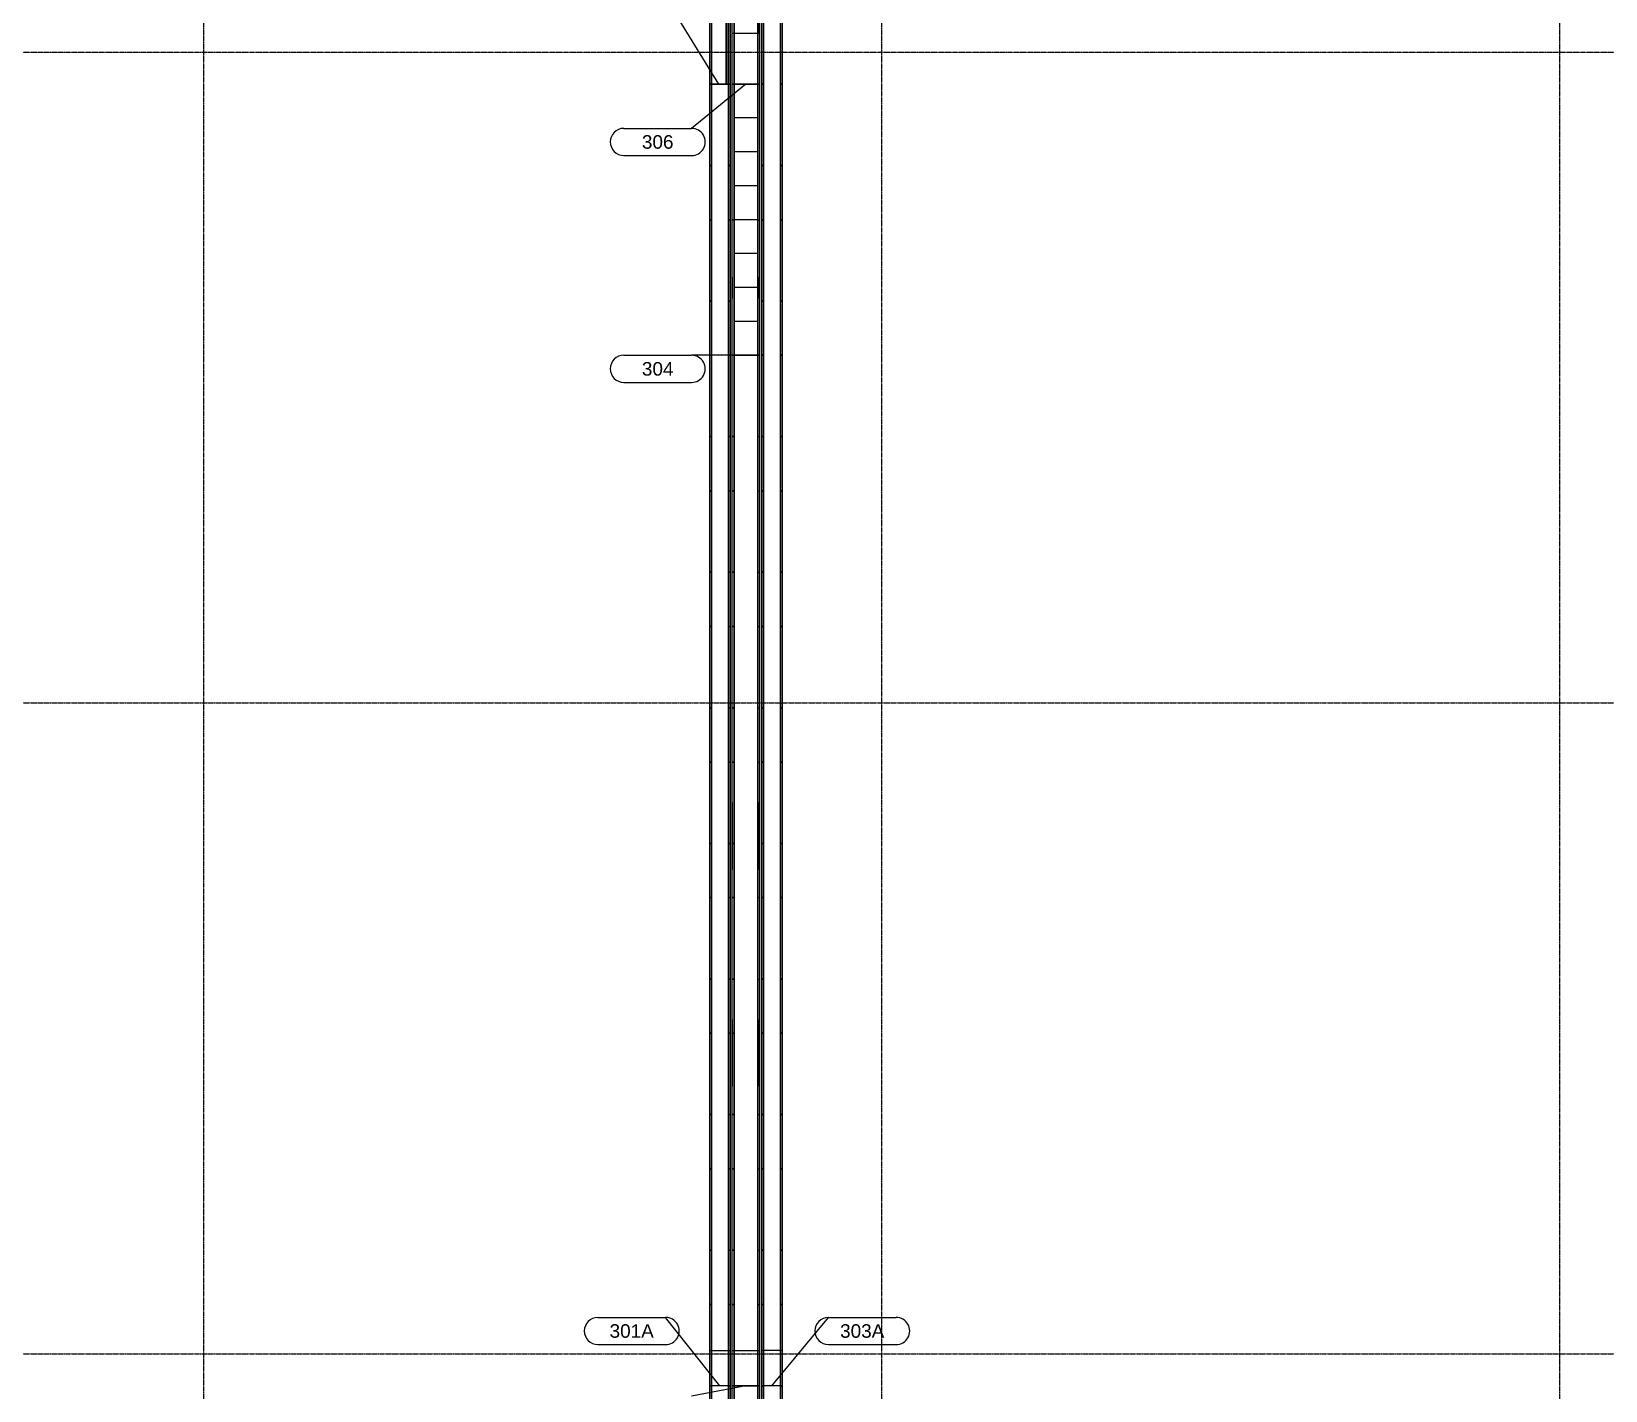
# Model space of a CAD drawing. Header units: inches. Extents: x -21257 to 11444, y 0 to 8704.
# Drawn here: x 1976 to 3369, y 5811 to 7014 of the extents above; entities that cross this region are included whole.
import ezdxf
from ezdxf.enums import TextEntityAlignment as Align

# ---------------------------------------------------------------- set-up
doc = ezdxf.new("R2010")
doc.units = ezdxf.units.IN
doc.header["$MEASUREMENT"] = 0
doc.linetypes.add('CENTER2', pattern=[1.125, 0.75, -0.125, 0.125, -0.125])
for name, color, linetype in [('100-CONV-LAYOUT', 3, 'Continuous'), ('200-CONV-LAYOUT', 4, 'Continuous'), ('300-CONV-LAYOUT', 6, 'Continuous'), ('300-CONV-NUMBERS', 6, 'Continuous'), ('Bldg_Cline', 8, 'CENTER2')]:
    doc.layers.add(name, color=color, linetype=linetype)
doc.styles.get("Standard").update_dxf_attribs({"font": 'helvl.shx'})

# ---------------------------------------------------------------- blocks, each defined once
blk = doc.blocks.new('DCBLOCK')
at = {"linetype": 'Continuous'}
for p, q in [((-0.625, 0), (0, 0)), ((-0.625, -0.25), (0, -0.25))]:
    blk.add_line(p, q, dxfattribs=at)
for centre, start, end in [((-0.625, -0.125), 90, 269.9999), ((0, -0.125), 269.9999, 90)]:
    blk.add_arc(centre, 0.125, start, end)
blk.add_attdef('FORTNAITEM', text='', height=0.125).set_placement((-0.313, -0.125), align=Align.MIDDLE_CENTER)
at = {"flags": 1}
blk.add_attdef('SERIALNUM', (-0.625, -0.344), '', height=0.125, dxfattribs=at)
blk = doc.blocks.new('Promise-US15-100330-00-10-003 Bldg Colums')
at = {"layer": 'Bldg_Cline'}
for p, q in [((1200, 7192), (1200, 8)), ((1800, 7192), (1800, 8)), ((2400, 7192), (2400, 8)), ((72, 6480), (6000, 6480)), ((72, 5904), (6000, 5904)), ((72, 5328), (6000, 5328))]:
    blk.add_line(p, q, dxfattribs=at)

msp = doc.modelspace()

# ---------------------------------------------------------------- linework, layer by layer
at = {"layer": '100-CONV-LAYOUT', "linetype": 'Continuous'}
for p, q in [((2596.1, 6967.2, 30), (2597.6, 6967.2, 30)), ((2597.6, 6967.2, 23.5), (2596.1, 6967.2, 23.5)), ((2597.6, 6967.2, 30), (2597.6, 6967.2, 23.5)), ((2618.6, 6967.2, 30), (2620.1, 6967.2, 30)), ((2618.6, 6967.2, 30), (2618.6, 6967.2, 23.5)), ((2618.6, 6967.2, 23.5), (2620.1, 6967.2, 23.5)), ((2596.1, 6847.2, 30), (2597.6, 6847.2, 30)), ((2597.6, 6847.2, 23.5), (2596.1, 6847.2, 23.5)), ((2597.6, 6847.2, 30), (2597.6, 6847.2, 23.5)), ((2618.6, 6847.2, 30), (2620.1, 6847.2, 30)), ((2618.6, 6847.2, 30), (2618.6, 6847.2, 23.5)), ((2618.6, 6847.2, 23.5), (2620.1, 6847.2, 23.5)), ((2596.1, 6727.2, 30), (2597.6, 6727.2, 30)), ((2597.6, 6727.2, 23.5), (2596.1, 6727.2, 23.5)), ((2597.6, 6727.2, 30), (2597.6, 6727.2, 23.5)), ((2618.6, 6727.2, 30), (2620.1, 6727.2, 30)), ((2618.6, 6727.2, 30), (2618.6, 6727.2, 23.5)), ((2618.6, 6727.2, 23.5), (2620.1, 6727.2, 23.5)), ((2596.1, 6607.2, 30), (2597.6, 6607.2, 30)), ((2597.6, 6607.2, 23.5), (2596.1, 6607.2, 23.5)), ((2597.6, 6607.2, 30), (2597.6, 6607.2, 23.5)), ((2618.6, 6607.2, 30), (2620.1, 6607.2, 30)), ((2618.6, 6607.2, 30), (2618.6, 6607.2, 23.5)), ((2618.6, 6607.2, 23.5), (2620.1, 6607.2, 23.5)), ((2596.1, 6487.2, 30), (2597.6, 6487.2, 30)), ((2597.6, 6487.2, 23.5), (2596.1, 6487.2, 23.5)), ((2597.6, 6487.2, 30), (2597.6, 6487.2, 23.5)), ((2618.6, 6487.2, 30), (2620.1, 6487.2, 30)), ((2618.6, 6487.2, 30), (2618.6, 6487.2, 23.5)), ((2618.6, 6487.2, 23.5), (2620.1, 6487.2, 23.5)), ((2596.1, 6367.2, 30), (2597.6, 6367.2, 30)), ((2597.6, 6367.2, 23.5), (2596.1, 6367.2, 23.5)), ((2597.6, 6367.2, 30), (2597.6, 6367.2, 23.5)), ((2618.6, 6367.2, 30), (2620.1, 6367.2, 30)), ((2618.6, 6367.2, 30), (2618.6, 6367.2, 23.5)), ((2618.6, 6367.2, 23.5), (2620.1, 6367.2, 23.5)), ((2596.1, 6247.2, 30), (2597.6, 6247.2, 30)), ((2597.6, 6247.2, 23.5), (2596.1, 6247.2, 23.5)), ((2597.6, 6247.2, 30), (2597.6, 6247.2, 23.5)), ((2618.6, 6247.2, 30), (2620.1, 6247.2, 30)), ((2618.6, 6247.2, 30), (2618.6, 6247.2, 23.5)), ((2618.6, 6247.2, 23.5), (2620.1, 6247.2, 23.5)), ((2596.1, 6127.2, 30), (2597.6, 6127.2, 30)), ((2597.6, 6127.2, 23.5), (2596.1, 6127.2, 23.5)), ((2597.6, 6127.2, 30), (2597.6, 6127.2, 23.5)), ((2618.6, 6127.2, 30), (2620.1, 6127.2, 30)), ((2618.6, 6127.2, 30), (2618.6, 6127.2, 23.5)), ((2618.6, 6127.2, 23.5), (2620.1, 6127.2, 23.5)), ((2596.1, 6007.2, 30), (2597.6, 6007.2, 30)), ((2597.6, 6007.2, 23.5), (2596.1, 6007.2, 23.5)), ((2597.6, 6007.2, 30), (2597.6, 6007.2, 23.5)), ((2618.6, 6007.2, 30), (2620.1, 6007.2, 30)), ((2618.6, 6007.2, 30), (2618.6, 6007.2, 23.5)), ((2618.6, 6007.2, 23.5), (2620.1, 6007.2, 23.5)), ((2596.1, 5887.2, 30), (2597.6, 5887.2, 30)), ((2597.6, 5887.2, 23.5), (2596.1, 5887.2, 23.5)), ((2597.6, 5887.2, 30), (2597.6, 5887.2, 23.5)), ((2618.6, 5887.2, 30), (2620.1, 5887.2, 30)), ((2618.6, 5887.2, 30), (2618.6, 5887.2, 23.5)), ((2618.6, 5887.2, 23.5), (2620.1, 5887.2, 23.5))]:
    msp.add_line(p, q, dxfattribs=at)
at = {"layer": '100-CONV-LAYOUT'}
for points in [[(2596.1, 5527.2, 23.5), (2596.1, 7207.2, 23.5), (2597.6, 7207.2, 23.5), (2597.6, 5527.2, 23.5)], [(2596.1, 5527.2, 30), (2596.1, 7207.2, 30), (2597.6, 7207.2, 30), (2597.6, 5527.2, 30)], [(2597.6, 5527.2, 30), (2597.6, 7207.2, 30), (2618.6, 7207.2, 30), (2618.6, 5527.2, 30)], [(2597.6, 5527.2, 30), (2597.6, 7207.2, 30), (2597.6, 7207.2, 23.5), (2597.6, 5527.2, 23.5)], [(2618.6, 5527.2, 30), (2618.6, 7207.2, 30), (2618.6, 7207.2, 23.5), (2618.6, 5527.2, 23.5)], [(2618.6, 5527.2, 23.5), (2618.6, 7207.2, 23.5), (2620.1, 7207.2, 23.5), (2620.1, 5527.2, 23.5)], [(2618.6, 5527.2, 30), (2618.6, 7207.2, 30), (2620.1, 7207.2, 30), (2620.1, 5527.2, 30)], [(2576.1, 3847.2, 26.5), (2576.1, 7183.2, 26.5), (2577.6, 7183.2, 26.5), (2577.6, 3847.2, 26.5)], [(2576.1, 3847.2, 30), (2576.1, 7183.2, 30), (2577.6, 7183.2, 30), (2577.6, 3847.2, 30)], [(2577.6, 3847.2, 30), (2577.6, 7183.2, 30), (2592.6, 7183.2, 30), (2592.6, 3847.2, 30)], [(2577.6, 3847.2, 30), (2577.6, 7183.2, 30), (2577.6, 7183.2, 26.5), (2577.6, 3847.2, 26.5)], [(2592.6, 3847.2, 30), (2592.6, 7183.2, 30), (2592.6, 7183.2, 26.5), (2592.6, 3847.2, 26.5)], [(2592.6, 3847.2, 26.5), (2592.6, 7183.2, 26.5), (2594.1, 7183.2, 26.5), (2594.1, 3847.2, 26.5)], [(2592.6, 3847.2, 30), (2592.6, 7183.2, 30), (2594.1, 7183.2, 30), (2594.1, 3847.2, 30)], [(2622.1, 3847.2, 26.5), (2622.1, 7183.2, 26.5), (2623.6, 7183.2, 26.5), (2623.6, 3847.2, 26.5)], [(2622.1, 3847.2, 30), (2622.1, 7183.2, 30), (2623.6, 7183.2, 30), (2623.6, 3847.2, 30)], [(2623.6, 3847.2, 30), (2623.6, 7183.2, 30), (2638.6, 7183.2, 30), (2638.6, 3847.2, 30)], [(2623.6, 3847.2, 30), (2623.6, 7183.2, 30), (2623.6, 7183.2, 26.5), (2623.6, 3847.2, 26.5)], [(2638.6, 3847.2, 30), (2638.6, 7183.2, 30), (2638.6, 7183.2, 26.5), (2638.6, 3847.2, 26.5)], [(2638.6, 3847.2, 26.5), (2638.6, 7183.2, 26.5), (2640.1, 7183.2, 26.5), (2640.1, 3847.2, 26.5)], [(2638.6, 3847.2, 30), (2638.6, 7183.2, 30), (2640.1, 7183.2, 30), (2640.1, 3847.2, 30)], [(2576.1, 6967.2, 30), (2576.1, 6967.2, 26.5), (2577.6, 6967.2, 26.5), (2577.6, 6967.2, 30)], [(2592.6, 6967.2, 30), (2592.6, 6967.2, 26.5), (2594.1, 6967.2, 26.5), (2594.1, 6967.2, 30)], [(2622.1, 6967.2, 30), (2622.1, 6967.2, 26.5), (2623.6, 6967.2, 26.5), (2623.6, 6967.2, 30)], [(2638.6, 6967.2, 30), (2638.6, 6967.2, 26.5), (2640.1, 6967.2, 26.5), (2640.1, 6967.2, 30)], [(2576.1, 6847.2, 30), (2576.1, 6847.2, 26.5), (2577.6, 6847.2, 26.5), (2577.6, 6847.2, 30)], [(2592.6, 6847.2, 30), (2592.6, 6847.2, 26.5), (2594.1, 6847.2, 26.5), (2594.1, 6847.2, 30)], [(2622.1, 6847.2, 30), (2622.1, 6847.2, 26.5), (2623.6, 6847.2, 26.5), (2623.6, 6847.2, 30)], [(2638.6, 6847.2, 30), (2638.6, 6847.2, 26.5), (2640.1, 6847.2, 26.5), (2640.1, 6847.2, 30)], [(2576.1, 6727.2, 30), (2576.1, 6727.2, 26.5), (2577.6, 6727.2, 26.5), (2577.6, 6727.2, 30)], [(2592.6, 6727.2, 30), (2592.6, 6727.2, 26.5), (2594.1, 6727.2, 26.5), (2594.1, 6727.2, 30)], [(2622.1, 6727.2, 30), (2622.1, 6727.2, 26.5), (2623.6, 6727.2, 26.5), (2623.6, 6727.2, 30)], [(2638.6, 6727.2, 30), (2638.6, 6727.2, 26.5), (2640.1, 6727.2, 26.5), (2640.1, 6727.2, 30)], [(2576.1, 6607.2, 30), (2576.1, 6607.2, 26.5), (2577.6, 6607.2, 26.5), (2577.6, 6607.2, 30)], [(2592.6, 6607.2, 30), (2592.6, 6607.2, 26.5), (2594.1, 6607.2, 26.5), (2594.1, 6607.2, 30)], [(2622.1, 6607.2, 30), (2622.1, 6607.2, 26.5), (2623.6, 6607.2, 26.5), (2623.6, 6607.2, 30)], [(2638.6, 6607.2, 30), (2638.6, 6607.2, 26.5), (2640.1, 6607.2, 26.5), (2640.1, 6607.2, 30)], [(2576.1, 6487.2, 30), (2576.1, 6487.2, 26.5), (2577.6, 6487.2, 26.5), (2577.6, 6487.2, 30)], [(2592.6, 6487.2, 30), (2592.6, 6487.2, 26.5), (2594.1, 6487.2, 26.5), (2594.1, 6487.2, 30)], [(2622.1, 6487.2, 30), (2622.1, 6487.2, 26.5), (2623.6, 6487.2, 26.5), (2623.6, 6487.2, 30)], [(2638.6, 6487.2, 30), (2638.6, 6487.2, 26.5), (2640.1, 6487.2, 26.5), (2640.1, 6487.2, 30)], [(2576.1, 6367.2, 30), (2576.1, 6367.2, 26.5), (2577.6, 6367.2, 26.5), (2577.6, 6367.2, 30)], [(2592.6, 6367.2, 30), (2592.6, 6367.2, 26.5), (2594.1, 6367.2, 26.5), (2594.1, 6367.2, 30)], [(2622.1, 6367.2, 30), (2622.1, 6367.2, 26.5), (2623.6, 6367.2, 26.5), (2623.6, 6367.2, 30)], [(2638.6, 6367.2, 30), (2638.6, 6367.2, 26.5), (2640.1, 6367.2, 26.5), (2640.1, 6367.2, 30)], [(2576.1, 6247.2, 30), (2576.1, 6247.2, 26.5), (2577.6, 6247.2, 26.5), (2577.6, 6247.2, 30)], [(2592.6, 6247.2, 30), (2592.6, 6247.2, 26.5), (2594.1, 6247.2, 26.5), (2594.1, 6247.2, 30)], [(2622.1, 6247.2, 30), (2622.1, 6247.2, 26.5), (2623.6, 6247.2, 26.5), (2623.6, 6247.2, 30)], [(2638.6, 6247.2, 30), (2638.6, 6247.2, 26.5), (2640.1, 6247.2, 26.5), (2640.1, 6247.2, 30)], [(2576.1, 6127.2, 30), (2576.1, 6127.2, 26.5), (2577.6, 6127.2, 26.5), (2577.6, 6127.2, 30)], [(2592.6, 6127.2, 30), (2592.6, 6127.2, 26.5), (2594.1, 6127.2, 26.5), (2594.1, 6127.2, 30)], [(2622.1, 6127.2, 30), (2622.1, 6127.2, 26.5), (2623.6, 6127.2, 26.5), (2623.6, 6127.2, 30)], [(2638.6, 6127.2, 30), (2638.6, 6127.2, 26.5), (2640.1, 6127.2, 26.5), (2640.1, 6127.2, 30)], [(2576.1, 6007.2, 30), (2576.1, 6007.2, 26.5), (2577.6, 6007.2, 26.5), (2577.6, 6007.2, 30)], [(2592.6, 6007.2, 30), (2592.6, 6007.2, 26.5), (2594.1, 6007.2, 26.5), (2594.1, 6007.2, 30)], [(2622.1, 6007.2, 30), (2622.1, 6007.2, 26.5), (2623.6, 6007.2, 26.5), (2623.6, 6007.2, 30)], [(2638.6, 6007.2, 30), (2638.6, 6007.2, 26.5), (2640.1, 6007.2, 26.5), (2640.1, 6007.2, 30)], [(2576.1, 5887.2, 30), (2576.1, 5887.2, 26.5), (2577.6, 5887.2, 26.5), (2577.6, 5887.2, 30)], [(2592.6, 5887.2, 30), (2592.6, 5887.2, 26.5), (2594.1, 5887.2, 26.5), (2594.1, 5887.2, 30)], [(2622.1, 5887.2, 30), (2622.1, 5887.2, 26.5), (2623.6, 5887.2, 26.5), (2623.6, 5887.2, 30)], [(2638.6, 5887.2, 30), (2638.6, 5887.2, 26.5), (2640.1, 5887.2, 26.5), (2640.1, 5887.2, 30)]]:
    msp.add_3dface(points, dxfattribs=at)
at = {"layer": '200-CONV-LAYOUT', "linetype": 'Continuous'}
for p, q in [((2596.1, 6967.2, 138), (2597.6, 6967.2, 138)), ((2597.6, 6967.2, 131.5), (2596.1, 6967.2, 131.5)), ((2597.6, 6967.2, 138), (2597.6, 6967.2, 131.5)), ((2618.6, 6967.2, 138), (2620.1, 6967.2, 138)), ((2618.6, 6967.2, 138), (2618.6, 6967.2, 131.5)), ((2618.6, 6967.2, 131.5), (2620.1, 6967.2, 131.5)), ((2596.1, 6847.2, 138), (2597.6, 6847.2, 138)), ((2597.6, 6847.2, 131.5), (2596.1, 6847.2, 131.5)), ((2597.6, 6847.2, 138), (2597.6, 6847.2, 131.5)), ((2618.6, 6847.2, 138), (2620.1, 6847.2, 138)), ((2618.6, 6847.2, 138), (2618.6, 6847.2, 131.5)), ((2618.6, 6847.2, 131.5), (2620.1, 6847.2, 131.5)), ((2596.1, 6727.2, 138), (2597.6, 6727.2, 138)), ((2597.6, 6727.2, 131.5), (2596.1, 6727.2, 131.5)), ((2597.6, 6727.2, 138), (2597.6, 6727.2, 131.5)), ((2618.6, 6727.2, 138), (2620.1, 6727.2, 138)), ((2618.6, 6727.2, 138), (2618.6, 6727.2, 131.5)), ((2618.6, 6727.2, 131.5), (2620.1, 6727.2, 131.5)), ((2596.1, 6607.2, 138), (2597.6, 6607.2, 138)), ((2597.6, 6607.2, 131.5), (2596.1, 6607.2, 131.5)), ((2597.6, 6607.2, 138), (2597.6, 6607.2, 131.5)), ((2618.6, 6607.2, 138), (2620.1, 6607.2, 138)), ((2618.6, 6607.2, 138), (2618.6, 6607.2, 131.5)), ((2618.6, 6607.2, 131.5), (2620.1, 6607.2, 131.5)), ((2596.1, 6487.2, 138), (2597.6, 6487.2, 138)), ((2597.6, 6487.2, 131.5), (2596.1, 6487.2, 131.5)), ((2597.6, 6487.2, 138), (2597.6, 6487.2, 131.5)), ((2618.6, 6487.2, 138), (2620.1, 6487.2, 138)), ((2618.6, 6487.2, 138), (2618.6, 6487.2, 131.5)), ((2618.6, 6487.2, 131.5), (2620.1, 6487.2, 131.5)), ((2596.1, 6367.2, 138), (2597.6, 6367.2, 138)), ((2597.6, 6367.2, 131.5), (2596.1, 6367.2, 131.5)), ((2597.6, 6367.2, 138), (2597.6, 6367.2, 131.5)), ((2618.6, 6367.2, 138), (2620.1, 6367.2, 138)), ((2618.6, 6367.2, 138), (2618.6, 6367.2, 131.5)), ((2618.6, 6367.2, 131.5), (2620.1, 6367.2, 131.5)), ((2596.1, 6247.2, 138), (2597.6, 6247.2, 138)), ((2597.6, 6247.2, 131.5), (2596.1, 6247.2, 131.5)), ((2597.6, 6247.2, 138), (2597.6, 6247.2, 131.5)), ((2618.6, 6247.2, 138), (2620.1, 6247.2, 138)), ((2618.6, 6247.2, 138), (2618.6, 6247.2, 131.5)), ((2618.6, 6247.2, 131.5), (2620.1, 6247.2, 131.5)), ((2596.1, 6127.2, 138), (2597.6, 6127.2, 138)), ((2597.6, 6127.2, 131.5), (2596.1, 6127.2, 131.5)), ((2597.6, 6127.2, 138), (2597.6, 6127.2, 131.5)), ((2618.6, 6127.2, 138), (2620.1, 6127.2, 138)), ((2618.6, 6127.2, 138), (2618.6, 6127.2, 131.5)), ((2618.6, 6127.2, 131.5), (2620.1, 6127.2, 131.5)), ((2596.1, 6007.2, 138), (2597.6, 6007.2, 138)), ((2597.6, 6007.2, 131.5), (2596.1, 6007.2, 131.5)), ((2597.6, 6007.2, 138), (2597.6, 6007.2, 131.5)), ((2618.6, 6007.2, 138), (2620.1, 6007.2, 138)), ((2618.6, 6007.2, 138), (2618.6, 6007.2, 131.5)), ((2618.6, 6007.2, 131.5), (2620.1, 6007.2, 131.5)), ((2596.1, 5887.2, 138), (2597.6, 5887.2, 138)), ((2597.6, 5887.2, 131.5), (2596.1, 5887.2, 131.5)), ((2597.6, 5887.2, 138), (2597.6, 5887.2, 131.5)), ((2618.6, 5887.2, 138), (2620.1, 5887.2, 138)), ((2618.6, 5887.2, 138), (2618.6, 5887.2, 131.5)), ((2618.6, 5887.2, 131.5), (2620.1, 5887.2, 131.5))]:
    msp.add_line(p, q, dxfattribs=at)
at = {"layer": '200-CONV-LAYOUT'}
for points in [[(2596.1, 5527.2, 131.5), (2596.1, 7207.2, 131.5), (2597.6, 7207.2, 131.5), (2597.6, 5527.2, 131.5)], [(2596.1, 5527.2, 138), (2596.1, 7207.2, 138), (2597.6, 7207.2, 138), (2597.6, 5527.2, 138)], [(2597.6, 5527.2, 138), (2597.6, 7207.2, 138), (2618.6, 7207.2, 138), (2618.6, 5527.2, 138)], [(2597.6, 5527.2, 138), (2597.6, 7207.2, 138), (2597.6, 7207.2, 131.5), (2597.6, 5527.2, 131.5)], [(2618.6, 5527.2, 138), (2618.6, 7207.2, 138), (2618.6, 7207.2, 131.5), (2618.6, 5527.2, 131.5)], [(2618.6, 5527.2, 131.5), (2618.6, 7207.2, 131.5), (2620.1, 7207.2, 131.5), (2620.1, 5527.2, 131.5)], [(2618.6, 5527.2, 138), (2618.6, 7207.2, 138), (2620.1, 7207.2, 138), (2620.1, 5527.2, 138)], [(2576.1, 3847.2, 134.5), (2576.1, 7183.2, 134.5), (2577.6, 7183.2, 134.5), (2577.6, 3847.2, 134.5)], [(2576.1, 3847.2, 138), (2576.1, 7183.2, 138), (2577.6, 7183.2, 138), (2577.6, 3847.2, 138)], [(2577.6, 3847.2, 138), (2577.6, 7183.2, 138), (2592.6, 7183.2, 138), (2592.6, 3847.2, 138)], [(2577.6, 3847.2, 138), (2577.6, 7183.2, 138), (2577.6, 7183.2, 134.5), (2577.6, 3847.2, 134.5)], [(2592.6, 3847.2, 138), (2592.6, 7183.2, 138), (2592.6, 7183.2, 134.5), (2592.6, 3847.2, 134.5)], [(2592.6, 3847.2, 134.5), (2592.6, 7183.2, 134.5), (2594.1, 7183.2, 134.5), (2594.1, 3847.2, 134.5)], [(2592.6, 3847.2, 138), (2592.6, 7183.2, 138), (2594.1, 7183.2, 138), (2594.1, 3847.2, 138)], [(2622.1, 3847.2, 134.5), (2622.1, 7183.2, 134.5), (2623.6, 7183.2, 134.5), (2623.6, 3847.2, 134.5)], [(2622.1, 3847.2, 138), (2622.1, 7183.2, 138), (2623.6, 7183.2, 138), (2623.6, 3847.2, 138)], [(2623.6, 3847.2, 138), (2623.6, 7183.2, 138), (2638.6, 7183.2, 138), (2638.6, 3847.2, 138)], [(2623.6, 3847.2, 138), (2623.6, 7183.2, 138), (2623.6, 7183.2, 134.5), (2623.6, 3847.2, 134.5)], [(2638.6, 3847.2, 138), (2638.6, 7183.2, 138), (2638.6, 7183.2, 134.5), (2638.6, 3847.2, 134.5)], [(2638.6, 3847.2, 134.5), (2638.6, 7183.2, 134.5), (2640.1, 7183.2, 134.5), (2640.1, 3847.2, 134.5)], [(2638.6, 3847.2, 138), (2638.6, 7183.2, 138), (2640.1, 7183.2, 138), (2640.1, 3847.2, 138)], [(2576.1, 6967.2, 138), (2576.1, 6967.2, 134.5), (2577.6, 6967.2, 134.5), (2577.6, 6967.2, 138)], [(2592.6, 6967.2, 138), (2592.6, 6967.2, 134.5), (2594.1, 6967.2, 134.5), (2594.1, 6967.2, 138)], [(2622.1, 6967.2, 138), (2622.1, 6967.2, 134.5), (2623.6, 6967.2, 134.5), (2623.6, 6967.2, 138)], [(2638.6, 6967.2, 138), (2638.6, 6967.2, 134.5), (2640.1, 6967.2, 134.5), (2640.1, 6967.2, 138)], [(2576.1, 6847.2, 138), (2576.1, 6847.2, 134.5), (2577.6, 6847.2, 134.5), (2577.6, 6847.2, 138)], [(2592.6, 6847.2, 138), (2592.6, 6847.2, 134.5), (2594.1, 6847.2, 134.5), (2594.1, 6847.2, 138)], [(2622.1, 6847.2, 138), (2622.1, 6847.2, 134.5), (2623.6, 6847.2, 134.5), (2623.6, 6847.2, 138)], [(2638.6, 6847.2, 138), (2638.6, 6847.2, 134.5), (2640.1, 6847.2, 134.5), (2640.1, 6847.2, 138)], [(2576.1, 6727.2, 138), (2576.1, 6727.2, 134.5), (2577.6, 6727.2, 134.5), (2577.6, 6727.2, 138)], [(2592.6, 6727.2, 138), (2592.6, 6727.2, 134.5), (2594.1, 6727.2, 134.5), (2594.1, 6727.2, 138)], [(2622.1, 6727.2, 138), (2622.1, 6727.2, 134.5), (2623.6, 6727.2, 134.5), (2623.6, 6727.2, 138)], [(2638.6, 6727.2, 138), (2638.6, 6727.2, 134.5), (2640.1, 6727.2, 134.5), (2640.1, 6727.2, 138)], [(2576.1, 6607.2, 138), (2576.1, 6607.2, 134.5), (2577.6, 6607.2, 134.5), (2577.6, 6607.2, 138)], [(2592.6, 6607.2, 138), (2592.6, 6607.2, 134.5), (2594.1, 6607.2, 134.5), (2594.1, 6607.2, 138)], [(2622.1, 6607.2, 138), (2622.1, 6607.2, 134.5), (2623.6, 6607.2, 134.5), (2623.6, 6607.2, 138)], [(2638.6, 6607.2, 138), (2638.6, 6607.2, 134.5), (2640.1, 6607.2, 134.5), (2640.1, 6607.2, 138)], [(2576.1, 6487.2, 138), (2576.1, 6487.2, 134.5), (2577.6, 6487.2, 134.5), (2577.6, 6487.2, 138)], [(2592.6, 6487.2, 138), (2592.6, 6487.2, 134.5), (2594.1, 6487.2, 134.5), (2594.1, 6487.2, 138)], [(2622.1, 6487.2, 138), (2622.1, 6487.2, 134.5), (2623.6, 6487.2, 134.5), (2623.6, 6487.2, 138)], [(2638.6, 6487.2, 138), (2638.6, 6487.2, 134.5), (2640.1, 6487.2, 134.5), (2640.1, 6487.2, 138)], [(2576.1, 6367.2, 138), (2576.1, 6367.2, 134.5), (2577.6, 6367.2, 134.5), (2577.6, 6367.2, 138)], [(2592.6, 6367.2, 138), (2592.6, 6367.2, 134.5), (2594.1, 6367.2, 134.5), (2594.1, 6367.2, 138)], [(2622.1, 6367.2, 138), (2622.1, 6367.2, 134.5), (2623.6, 6367.2, 134.5), (2623.6, 6367.2, 138)], [(2638.6, 6367.2, 138), (2638.6, 6367.2, 134.5), (2640.1, 6367.2, 134.5), (2640.1, 6367.2, 138)], [(2596.1, 6331.5, 131.5), (2596.1, 6331.5, 119.2), (2596.1, 6293.2, 119.2), (2596.1, 6293.2, 131.5)], [(2620.1, 6331.5, 131.5), (2620.1, 6331.5, 119.2), (2620.1, 6293.2, 119.2), (2620.1, 6293.2, 131.5)], [(2596.1, 6293.2, 131.5), (2596.1, 6293.2, 119.2), (2596.1, 6272.2, 131.5), (2596.1, 6293.2, 131.5)], [(2620.1, 6293.2, 131.5), (2620.1, 6293.2, 119.2), (2620.1, 6272.2, 131.5), (2620.1, 6293.2, 131.5)], [(2576.1, 6247.2, 138), (2576.1, 6247.2, 134.5), (2577.6, 6247.2, 134.5), (2577.6, 6247.2, 138)], [(2592.6, 6247.2, 138), (2592.6, 6247.2, 134.5), (2594.1, 6247.2, 134.5), (2594.1, 6247.2, 138)], [(2622.1, 6247.2, 138), (2622.1, 6247.2, 134.5), (2623.6, 6247.2, 134.5), (2623.6, 6247.2, 138)], [(2638.6, 6247.2, 138), (2638.6, 6247.2, 134.5), (2640.1, 6247.2, 134.5), (2640.1, 6247.2, 138)], [(2576.1, 6127.2, 138), (2576.1, 6127.2, 134.5), (2577.6, 6127.2, 134.5), (2577.6, 6127.2, 138)], [(2592.6, 6127.2, 138), (2592.6, 6127.2, 134.5), (2594.1, 6127.2, 134.5), (2594.1, 6127.2, 138)], [(2622.1, 6127.2, 138), (2622.1, 6127.2, 134.5), (2623.6, 6127.2, 134.5), (2623.6, 6127.2, 138)], [(2638.6, 6127.2, 138), (2638.6, 6127.2, 134.5), (2640.1, 6127.2, 134.5), (2640.1, 6127.2, 138)], [(2576.1, 6007.2, 138), (2576.1, 6007.2, 134.5), (2577.6, 6007.2, 134.5), (2577.6, 6007.2, 138)], [(2592.6, 6007.2, 138), (2592.6, 6007.2, 134.5), (2594.1, 6007.2, 134.5), (2594.1, 6007.2, 138)], [(2622.1, 6007.2, 138), (2622.1, 6007.2, 134.5), (2623.6, 6007.2, 134.5), (2623.6, 6007.2, 138)], [(2638.6, 6007.2, 138), (2638.6, 6007.2, 134.5), (2640.1, 6007.2, 134.5), (2640.1, 6007.2, 138)], [(2576.1, 5887.2, 138), (2576.1, 5887.2, 134.5), (2577.6, 5887.2, 134.5), (2577.6, 5887.2, 138)], [(2592.6, 5887.2, 138), (2592.6, 5887.2, 134.5), (2594.1, 5887.2, 134.5), (2594.1, 5887.2, 138)], [(2622.1, 5887.2, 138), (2622.1, 5887.2, 134.5), (2623.6, 5887.2, 134.5), (2623.6, 5887.2, 138)], [(2638.6, 5887.2, 138), (2638.6, 5887.2, 134.5), (2640.1, 5887.2, 134.5), (2640.1, 5887.2, 138)]]:
    msp.add_3dface(points, dxfattribs=at)
at = {"layer": '300-CONV-LAYOUT'}
for p, q in [((2596.1, 7012.2, 0), (2596.1, 7023.7, 0)), ((2620.1, 7012.2, 0), (2620.1, 7023.7, 0))]:
    msp.add_line(p, q, dxfattribs=at)
at = {"layer": '300-CONV-LAYOUT', "linetype": 'Continuous'}
for p, q in [((2596.1, 7012.2, 246), (2597.6, 7012.2, 246)), ((2596.1, 7012.2, 239.5), (2597.6, 7012.2, 239.5)), ((2597.6, 7012.2, 239.5), (2597.6, 7012.2, 246)), ((2620.1, 7012.2, 246), (2618.6, 7012.2, 246)), ((2618.6, 7012.2, 246), (2618.6, 7012.2, 239.5)), ((2618.6, 7012.2, 239.5), (2620.1, 7012.2, 239.5)), ((2596.1, 6967.2, 246), (2597.6, 6967.2, 246)), ((2596.1, 6967.2, 236.5), (2597.6, 6967.2, 236.5)), ((2596.1, 6967.2, 246), (2597.6, 6967.2, 246)), ((2597.6, 6967.2, 239.5), (2596.1, 6967.2, 239.5)), ((2597.6, 6967.2, 236.5), (2597.6, 6967.2, 246)), ((2597.6, 6967.2, 246), (2597.6, 6967.2, 239.5)), ((2620.1, 6967.2, 246), (2618.6, 6967.2, 246)), ((2618.6, 6967.2, 246), (2618.6, 6967.2, 236.5)), ((2618.6, 6967.2, 236.5), (2620.1, 6967.2, 236.5)), ((2618.6, 6967.2, 246), (2620.1, 6967.2, 246)), ((2618.6, 6967.2, 246), (2618.6, 6967.2, 239.5)), ((2618.6, 6967.2, 239.5), (2620.1, 6967.2, 239.5)), ((2618.6, 6937.2, 246), (2597.6, 6937.2, 246)), ((2618.6, 6907.2, 246), (2597.6, 6907.2, 246)), ((2618.6, 6877.2, 246), (2597.6, 6877.2, 246)), ((2596.1, 6847.2, 246), (2597.6, 6847.2, 246)), ((2597.6, 6847.2, 236.5), (2596.1, 6847.2, 236.5)), ((2597.6, 6847.2, 246), (2597.6, 6847.2, 236.5)), ((2618.6, 6847.2, 246), (2597.6, 6847.2, 246)), ((2618.6, 6847.2, 246), (2620.1, 6847.2, 246)), ((2618.6, 6847.2, 246), (2618.6, 6847.2, 236.5)), ((2618.6, 6847.2, 236.5), (2620.1, 6847.2, 236.5)), ((2618.6, 6817.2, 246), (2597.6, 6817.2, 246)), ((2618.6, 6787.2, 9.5), (2597.6, 6787.2, 9.5)), ((2618.6, 6757.2, 246), (2597.6, 6757.2, 246)), ((2596.1, 6727.2, 246), (2597.6, 6727.2, 246)), ((2596.1, 6727.2, 239.5), (2597.6, 6727.2, 239.5)), ((2596.1, 6727.2, 246), (2597.6, 6727.2, 246)), ((2597.6, 6727.2, 236.5), (2596.1, 6727.2, 236.5)), ((2597.6, 6727.2, 239.5), (2597.6, 6727.2, 246)), ((2597.6, 6727.2, 246), (2597.6, 6727.2, 236.5)), ((2620.1, 6727.2, 246), (2618.6, 6727.2, 246)), ((2618.6, 6727.2, 246), (2618.6, 6727.2, 239.5)), ((2618.6, 6727.2, 239.5), (2620.1, 6727.2, 239.5)), ((2618.6, 6727.2, 246), (2620.1, 6727.2, 246)), ((2618.6, 6727.2, 246), (2618.6, 6727.2, 236.5)), ((2618.6, 6727.2, 236.5), (2620.1, 6727.2, 236.5)), ((2596.1, 6655.2, 246), (2597.6, 6655.2, 246)), ((2597.6, 6655.2, 239.5), (2596.1, 6655.2, 239.5)), ((2597.6, 6655.2, 246), (2597.6, 6655.2, 239.5)), ((2618.6, 6655.2, 246), (2620.1, 6655.2, 246)), ((2618.6, 6655.2, 246), (2618.6, 6655.2, 239.5)), ((2618.6, 6655.2, 239.5), (2620.1, 6655.2, 239.5)), ((2596.1, 6535.2, 246), (2597.6, 6535.2, 246)), ((2597.6, 6535.2, 239.5), (2596.1, 6535.2, 239.5)), ((2597.6, 6535.2, 246), (2597.6, 6535.2, 239.5)), ((2618.6, 6535.2, 246), (2620.1, 6535.2, 246)), ((2618.6, 6535.2, 246), (2618.6, 6535.2, 239.5)), ((2618.6, 6535.2, 239.5), (2620.1, 6535.2, 239.5)), ((2596.1, 6415.2, 246), (2597.6, 6415.2, 246)), ((2597.6, 6415.2, 239.5), (2596.1, 6415.2, 239.5)), ((2597.6, 6415.2, 246), (2597.6, 6415.2, 239.5)), ((2618.6, 6415.2, 246), (2620.1, 6415.2, 246)), ((2618.6, 6415.2, 246), (2618.6, 6415.2, 239.5)), ((2618.6, 6415.2, 239.5), (2620.1, 6415.2, 239.5)), ((2596.1, 6295.2, 246), (2597.6, 6295.2, 246)), ((2597.6, 6295.2, 239.5), (2596.1, 6295.2, 239.5)), ((2597.6, 6295.2, 246), (2597.6, 6295.2, 239.5)), ((2618.6, 6295.2, 246), (2620.1, 6295.2, 246)), ((2618.6, 6295.2, 246), (2618.6, 6295.2, 239.5)), ((2618.6, 6295.2, 239.5), (2620.1, 6295.2, 239.5)), ((2596.1, 6175.2, 246), (2597.6, 6175.2, 246)), ((2597.6, 6175.2, 239.5), (2596.1, 6175.2, 239.5)), ((2597.6, 6175.2, 246), (2597.6, 6175.2, 239.5)), ((2618.6, 6175.2, 246), (2620.1, 6175.2, 246)), ((2618.6, 6175.2, 246), (2618.6, 6175.2, 239.5)), ((2618.6, 6175.2, 239.5), (2620.1, 6175.2, 239.5)), ((2596.1, 6055.2, 246), (2597.6, 6055.2, 246)), ((2597.6, 6055.2, 239.5), (2596.1, 6055.2, 239.5)), ((2597.6, 6055.2, 246), (2597.6, 6055.2, 239.5)), ((2618.6, 6055.2, 246), (2620.1, 6055.2, 246)), ((2618.6, 6055.2, 246), (2618.6, 6055.2, 239.5)), ((2618.6, 6055.2, 239.5), (2620.1, 6055.2, 239.5)), ((2596.1, 5935.2, 246), (2597.6, 5935.2, 246)), ((2597.6, 5935.2, 239.5), (2596.1, 5935.2, 239.5)), ((2597.6, 5935.2, 246), (2597.6, 5935.2, 239.5)), ((2618.6, 5935.2, 246), (2620.1, 5935.2, 246)), ((2618.6, 5935.2, 246), (2618.6, 5935.2, 239.5)), ((2618.6, 5935.2, 239.5), (2620.1, 5935.2, 239.5)), ((2596.1, 5815.2, 246), (2597.6, 5815.2, 246)), ((2597.6, 5815.2, 239.5), (2596.1, 5815.2, 239.5)), ((2597.6, 5815.2, 246), (2597.6, 5815.2, 239.5)), ((2618.6, 5815.2, 246), (2620.1, 5815.2, 246)), ((2618.6, 5815.2, 246), (2618.6, 5815.2, 239.5)), ((2618.6, 5815.2, 239.5), (2620.1, 5815.2, 239.5))]:
    msp.add_line(p, q, dxfattribs=at)
at = {"layer": '300-CONV-LAYOUT'}
for points in [[(2576, 5846.5, 369.1), (2576, 5846.5, 372.6), (2594, 5846.5, 372.6), (2594, 5846.5, 369.1)], [(2596, 5846.5, 366.1), (2596, 5846.5, 372.6), (2620, 5846.5, 372.6), (2620, 5846.5, 366.1)], [(2640, 5846.5, 369.1), (2640, 5846.5, 372.6), (2622, 5846.5, 372.6), (2622, 5846.5, 369.1)]]:
    msp.add_polyline3d(points, dxfattribs=at)
for points in [[(2576.1, 6967.2, 246), (2576.1, 7147.2, 246), (2577.6, 7147.2, 246), (2577.6, 6967.2, 246)], [(2576.1, 6967.2, 242.5), (2576.1, 7147.2, 242.5), (2577.6, 7147.2, 242.5), (2577.6, 6967.2, 242.5)], [(2577.6, 6967.2, 246), (2577.6, 7147.2, 246), (2577.6, 7147.2, 242.5), (2577.6, 6967.2, 242.5)], [(2577.6, 6967.2, 246), (2577.6, 7147.2, 246), (2590.6, 7147.2, 246), (2590.6, 6967.2, 246)], [(2590.6, 6967.2, 246), (2590.6, 7147.2, 246), (2592.1, 7147.2, 246), (2592.1, 6967.2, 246)], [(2590.6, 6967.2, 242.5), (2590.6, 7147.2, 242.5), (2592.1, 7147.2, 242.5), (2592.1, 6967.2, 242.5)], [(2590.6, 6967.2, 246), (2590.6, 7147.2, 246), (2590.6, 7147.2, 242.5), (2590.6, 6967.2, 242.5)], [(2622.1, 5815.2, 246), (2622.1, 7135.2, 246), (2623.6, 7135.2, 246), (2623.6, 5815.2, 246)], [(2622.1, 5815.2, 242.5), (2622.1, 7135.2, 242.5), (2623.6, 7135.2, 242.5), (2623.6, 5815.2, 242.5)], [(2623.6, 5815.2, 246), (2623.6, 7135.2, 246), (2623.6, 7135.2, 242.5), (2623.6, 5815.2, 242.5)], [(2623.6, 5815.2, 246), (2623.6, 7135.2, 246), (2638.6, 7135.2, 246), (2638.6, 5815.2, 246)], [(2638.6, 5815.2, 246), (2638.6, 7135.2, 246), (2640.1, 7135.2, 246), (2640.1, 5815.2, 246)], [(2638.6, 5815.2, 242.5), (2638.6, 7135.2, 242.5), (2640.1, 7135.2, 242.5), (2640.1, 5815.2, 242.5)], [(2638.6, 5815.2, 246), (2638.6, 7135.2, 246), (2638.6, 7135.2, 242.5), (2638.6, 5815.2, 242.5)], [(2596.1, 6967.2, 246), (2596.1, 7012.2, 246), (2597.6, 7012.2, 246), (2597.6, 6967.2, 246)], [(2596.1, 6967.2, 239.5), (2596.1, 7012.2, 239.5), (2597.6, 7012.2, 239.5), (2597.6, 6967.2, 239.5)], [(2597.6, 6967.2, 246), (2597.6, 7012.2, 246), (2597.6, 7012.2, 239.5), (2597.6, 6967.2, 239.5)], [(2597.6, 6967.2, 246), (2597.6, 7012.2, 246), (2618.6, 7012.2, 246), (2618.6, 6967.2, 246)], [(2618.6, 6967.2, 246), (2618.6, 7012.2, 246), (2620.1, 7012.2, 246), (2620.1, 6967.2, 246)], [(2618.6, 6967.2, 239.5), (2618.6, 7012.2, 239.5), (2620.1, 7012.2, 239.5), (2620.1, 6967.2, 239.5)], [(2618.6, 6967.2, 246), (2618.6, 7012.2, 246), (2618.6, 7012.2, 239.5), (2618.6, 6967.2, 239.5)], [(2576.1, 6967.2, 246), (2576.1, 6967.2, 242.5), (2577.6, 6967.2, 242.5), (2577.6, 6967.2, 246)], [(2576.1, 5815.2, 246), (2576.1, 6967.2, 246), (2577.6, 6967.2, 246), (2577.6, 5815.2, 246)], [(2576.1, 5815.2, 242.5), (2576.1, 6967.2, 242.5), (2577.6, 6967.2, 242.5), (2577.6, 5815.2, 242.5)], [(2576.1, 6967.2, 246), (2576.1, 6967.2, 242.5), (2577.6, 6967.2, 242.5), (2577.6, 6967.2, 246)], [(2577.6, 5815.2, 246), (2577.6, 6967.2, 246), (2577.6, 6967.2, 242.5), (2577.6, 5815.2, 242.5)], [(2577.6, 5815.2, 246), (2577.6, 6967.2, 246), (2592.6, 6967.2, 246), (2592.6, 5815.2, 246)], [(2590.6, 6967.2, 246), (2590.6, 6967.2, 242.5), (2592.1, 6967.2, 242.5), (2592.1, 6967.2, 246)], [(2592.6, 5815.2, 246), (2592.6, 6967.2, 246), (2594.1, 6967.2, 246), (2594.1, 5815.2, 246)], [(2592.6, 5815.2, 242.5), (2592.6, 6967.2, 242.5), (2594.1, 6967.2, 242.5), (2594.1, 5815.2, 242.5)], [(2592.6, 5815.2, 246), (2592.6, 6967.2, 246), (2592.6, 6967.2, 242.5), (2592.6, 5815.2, 242.5)], [(2594.1, 6967.2, 246), (2592.6, 6967.2, 246), (2592.6, 6967.2, 242.5), (2594.1, 6967.2, 242.5)], [(2596.1, 6727.2, 246), (2596.1, 6967.2, 246), (2597.6, 6967.2, 246), (2597.6, 6727.2, 246)], [(2596.1, 6727.2, 236.5), (2596.1, 6967.2, 236.5), (2597.6, 6967.2, 236.5), (2597.6, 6727.2, 236.5)], [(2597.6, 6727.2, 246), (2597.6, 6967.2, 246), (2597.6, 6967.2, 236.5), (2597.6, 6727.2, 236.5)], [(2597.6, 6727.2, 246), (2597.6, 6967.2, 246), (2618.6, 6967.2, 246), (2618.6, 6727.2, 246)], [(2618.6, 6727.2, 246), (2618.6, 6967.2, 246), (2620.1, 6967.2, 246), (2620.1, 6727.2, 246)], [(2618.6, 6727.2, 236.5), (2618.6, 6967.2, 236.5), (2620.1, 6967.2, 236.5), (2620.1, 6727.2, 236.5)], [(2618.6, 6727.2, 246), (2618.6, 6967.2, 246), (2618.6, 6967.2, 236.5), (2618.6, 6727.2, 236.5)], [(2576.1, 6895.2, 246), (2576.1, 6895.2, 242.5), (2577.6, 6895.2, 242.5), (2577.6, 6895.2, 246)], [(2592.6, 6895.2, 246), (2592.6, 6895.2, 242.5), (2594.1, 6895.2, 242.5), (2594.1, 6895.2, 246)], [(2622.1, 6895.2, 246), (2622.1, 6895.2, 242.5), (2623.6, 6895.2, 242.5), (2623.6, 6895.2, 246)], [(2638.6, 6895.2, 246), (2638.6, 6895.2, 242.5), (2640.1, 6895.2, 242.5), (2640.1, 6895.2, 246)], [(2596.1, 6796.2, 236.5), (2596.1, 6796.2, 233.1), (2596.1, 6777.5, 233.1), (2596.1, 6777.5, 236.5)], [(2620.1, 6796.2, 236.5), (2620.1, 6796.2, 233.1), (2620.1, 6777.5, 233.1), (2620.1, 6777.5, 236.5)], [(2620.1, 6796.2, 233.1), (2620.1, 6796.2, 220.6), (2620.1, 6793.7, 220.6), (2620.1, 6793.7, 233.1)], [(2620.1, 6793.7, 230.6), (2620.1, 6793.7, 220.6), (2620.1, 6783.7, 220.6), (2620.1, 6783.7, 230.6)], [(2576.1, 6775.2, 246), (2576.1, 6775.2, 242.5), (2577.6, 6775.2, 242.5), (2577.6, 6775.2, 246)], [(2592.6, 6775.2, 246), (2592.6, 6775.2, 242.5), (2594.1, 6775.2, 242.5), (2594.1, 6775.2, 246)], [(2622.1, 6775.2, 246), (2622.1, 6775.2, 242.5), (2623.6, 6775.2, 242.5), (2623.6, 6775.2, 246)], [(2638.6, 6775.2, 246), (2638.6, 6775.2, 242.5), (2640.1, 6775.2, 242.5), (2640.1, 6775.2, 246)], [(2596.1, 5815.2, 246), (2596.1, 6727.2, 246), (2597.6, 6727.2, 246), (2597.6, 5815.2, 246)], [(2596.1, 5815.2, 239.5), (2596.1, 6727.2, 239.5), (2597.6, 6727.2, 239.5), (2597.6, 5815.2, 239.5)], [(2597.6, 5815.2, 246), (2597.6, 6727.2, 246), (2597.6, 6727.2, 239.5), (2597.6, 5815.2, 239.5)], [(2597.6, 5815.2, 246), (2597.6, 6727.2, 246), (2618.6, 6727.2, 246), (2618.6, 5815.2, 246)], [(2618.6, 5815.2, 246), (2618.6, 6727.2, 246), (2620.1, 6727.2, 246), (2620.1, 5815.2, 246)], [(2618.6, 5815.2, 239.5), (2618.6, 6727.2, 239.5), (2620.1, 6727.2, 239.5), (2620.1, 5815.2, 239.5)], [(2618.6, 5815.2, 246), (2618.6, 6727.2, 246), (2618.6, 6727.2, 239.5), (2618.6, 5815.2, 239.5)], [(2576.1, 6655.2, 246), (2576.1, 6655.2, 242.5), (2577.6, 6655.2, 242.5), (2577.6, 6655.2, 246)], [(2592.6, 6655.2, 246), (2592.6, 6655.2, 242.5), (2594.1, 6655.2, 242.5), (2594.1, 6655.2, 246)], [(2622.1, 6655.2, 246), (2622.1, 6655.2, 242.5), (2623.6, 6655.2, 242.5), (2623.6, 6655.2, 246)], [(2638.6, 6655.2, 246), (2638.6, 6655.2, 242.5), (2640.1, 6655.2, 242.5), (2640.1, 6655.2, 246)], [(2576.1, 6535.2, 246), (2576.1, 6535.2, 242.5), (2577.6, 6535.2, 242.5), (2577.6, 6535.2, 246)], [(2592.6, 6535.2, 246), (2592.6, 6535.2, 242.5), (2594.1, 6535.2, 242.5), (2594.1, 6535.2, 246)], [(2622.1, 6535.2, 246), (2622.1, 6535.2, 242.5), (2623.6, 6535.2, 242.5), (2623.6, 6535.2, 246)], [(2638.6, 6535.2, 246), (2638.6, 6535.2, 242.5), (2640.1, 6535.2, 242.5), (2640.1, 6535.2, 246)], [(2576.1, 6415.2, 246), (2576.1, 6415.2, 242.5), (2577.6, 6415.2, 242.5), (2577.6, 6415.2, 246)], [(2592.6, 6415.2, 246), (2592.6, 6415.2, 242.5), (2594.1, 6415.2, 242.5), (2594.1, 6415.2, 246)], [(2622.1, 6415.2, 246), (2622.1, 6415.2, 242.5), (2623.6, 6415.2, 242.5), (2623.6, 6415.2, 246)], [(2638.6, 6415.2, 246), (2638.6, 6415.2, 242.5), (2640.1, 6415.2, 242.5), (2640.1, 6415.2, 246)], [(2576.1, 6295.2, 246), (2576.1, 6295.2, 242.5), (2577.6, 6295.2, 242.5), (2577.6, 6295.2, 246)], [(2592.6, 6295.2, 246), (2592.6, 6295.2, 242.5), (2594.1, 6295.2, 242.5), (2594.1, 6295.2, 246)], [(2622.1, 6295.2, 246), (2622.1, 6295.2, 242.5), (2623.6, 6295.2, 242.5), (2623.6, 6295.2, 246)], [(2638.6, 6295.2, 246), (2638.6, 6295.2, 242.5), (2640.1, 6295.2, 242.5), (2640.1, 6295.2, 246)], [(2576.1, 6175.2, 246), (2576.1, 6175.2, 242.5), (2577.6, 6175.2, 242.5), (2577.6, 6175.2, 246)], [(2592.6, 6175.2, 246), (2592.6, 6175.2, 242.5), (2594.1, 6175.2, 242.5), (2594.1, 6175.2, 246)], [(2622.1, 6175.2, 246), (2622.1, 6175.2, 242.5), (2623.6, 6175.2, 242.5), (2623.6, 6175.2, 246)], [(2638.6, 6175.2, 246), (2638.6, 6175.2, 242.5), (2640.1, 6175.2, 242.5), (2640.1, 6175.2, 246)], [(2596.1, 6139.5, 239.5), (2596.1, 6139.5, 227.2), (2596.1, 6101.2, 227.2), (2596.1, 6101.2, 239.5)], [(2620.1, 6139.5, 239.5), (2620.1, 6139.5, 227.2), (2620.1, 6101.2, 227.2), (2620.1, 6101.2, 239.5)], [(2596.1, 6101.2, 239.5), (2596.1, 6101.2, 227.2), (2596.1, 6080.2, 239.5), (2596.1, 6101.2, 239.5)], [(2620.1, 6101.2, 239.5), (2620.1, 6101.2, 227.2), (2620.1, 6080.2, 239.5), (2620.1, 6101.2, 239.5)], [(2576.1, 6055.2, 246), (2576.1, 6055.2, 242.5), (2577.6, 6055.2, 242.5), (2577.6, 6055.2, 246)], [(2592.6, 6055.2, 246), (2592.6, 6055.2, 242.5), (2594.1, 6055.2, 242.5), (2594.1, 6055.2, 246)], [(2622.1, 6055.2, 246), (2622.1, 6055.2, 242.5), (2623.6, 6055.2, 242.5), (2623.6, 6055.2, 246)], [(2638.6, 6055.2, 246), (2638.6, 6055.2, 242.5), (2640.1, 6055.2, 242.5), (2640.1, 6055.2, 246)], [(2576.1, 5935.2, 246), (2576.1, 5935.2, 242.5), (2577.6, 5935.2, 242.5), (2577.6, 5935.2, 246)], [(2592.6, 5935.2, 246), (2592.6, 5935.2, 242.5), (2594.1, 5935.2, 242.5), (2594.1, 5935.2, 246)], [(2622.1, 5935.2, 246), (2622.1, 5935.2, 242.5), (2623.6, 5935.2, 242.5), (2623.6, 5935.2, 246)], [(2638.6, 5935.2, 246), (2638.6, 5935.2, 242.5), (2640.1, 5935.2, 242.5), (2640.1, 5935.2, 246)], [(2576.1, 5815.2, 246), (2576.1, 5815.2, 242.5), (2577.6, 5815.2, 242.5), (2577.6, 5815.2, 246)], [(2592.6, 5815.2, 246), (2592.6, 5815.2, 242.5), (2594.1, 5815.2, 242.5), (2594.1, 5815.2, 246)], [(2596.1, 5767.2, 30), (2596.1, 5815.2, 30), (2597.6, 5815.2, 30), (2597.6, 5767.2, 30)], [(2596.1, 5767.2, 26.5), (2596.1, 5815.2, 26.5), (2597.6, 5815.2, 26.5), (2597.6, 5767.2, 26.5)], [(2596.1, 5815.2, 30), (2596.1, 5815.2, 26.5), (2597.6, 5815.2, 26.5), (2597.6, 5815.2, 30)], [(2597.6, 5767.2, 30), (2597.6, 5815.2, 30), (2597.6, 5815.2, 26.5), (2597.6, 5767.2, 26.5)], [(2597.6, 5767.2, 30), (2597.6, 5815.2, 30), (2618.6, 5815.2, 30), (2618.6, 5767.2, 30)], [(2618.6, 5767.2, 30), (2618.6, 5815.2, 30), (2620.1, 5815.2, 30), (2620.1, 5767.2, 30)], [(2618.6, 5767.2, 26.5), (2618.6, 5815.2, 26.5), (2620.1, 5815.2, 26.5), (2620.1, 5767.2, 26.5)], [(2618.6, 5767.2, 30), (2618.6, 5815.2, 30), (2618.6, 5815.2, 26.5), (2618.6, 5767.2, 26.5)], [(2620.1, 5815.2, 30), (2618.6, 5815.2, 30), (2618.6, 5815.2, 26.5), (2620.1, 5815.2, 26.5)], [(2622.1, 5815.2, 246), (2622.1, 5815.2, 242.5), (2623.6, 5815.2, 242.5), (2623.6, 5815.2, 246)], [(2638.6, 5815.2, 246), (2638.6, 5815.2, 242.5), (2640.1, 5815.2, 242.5), (2640.1, 5815.2, 246)]]:
    msp.add_3dface(points, dxfattribs=at)
at = {"layer": '300-CONV-NUMBERS', "linetype": 'Continuous'}
for p, q in [((2584.1, 6967.2, 246), (2536.1, 7045.5, 360)), ((2608.1, 6967.2, 246), (2560.1, 6928, 360)), ((2608.1, 6727.2, 246), (2560.1, 6727.2, 360)), ((2585.1, 5815.2, 246), (2537.1, 5875.7, 360)), ((2631.1, 5815.2, 246), (2681.1, 5875.7, 360)), ((2608.1, 5815.2, 246), (2560.1, 5806, 360))]:
    msp.add_line(p, q, dxfattribs=at)

# ---------------------------------------------------------------- block references
msp.add_blockref('Promise-US15-100330-00-10-003 Bldg Colums', (928.1, 515.5))
at = {"layer": '300-CONV-NUMBERS', "xscale": 96, "yscale": 96, "zscale": 96}
for p, values in [((2560.1, 6928, 360), {'FORTNAITEM': '306'}), ((2560.1, 6727.2, 360), {'FORTNAITEM': '304'}), ((2537.1, 5875.7, 360), {'FORTNAITEM': '301A'}), ((2741.1, 5875.7, 360), {'FORTNAITEM': '303A'})]:
    msp.add_blockref('DCBLOCK', p, dxfattribs=at).add_auto_attribs(values)

doc.saveas('drawing.dxf')
